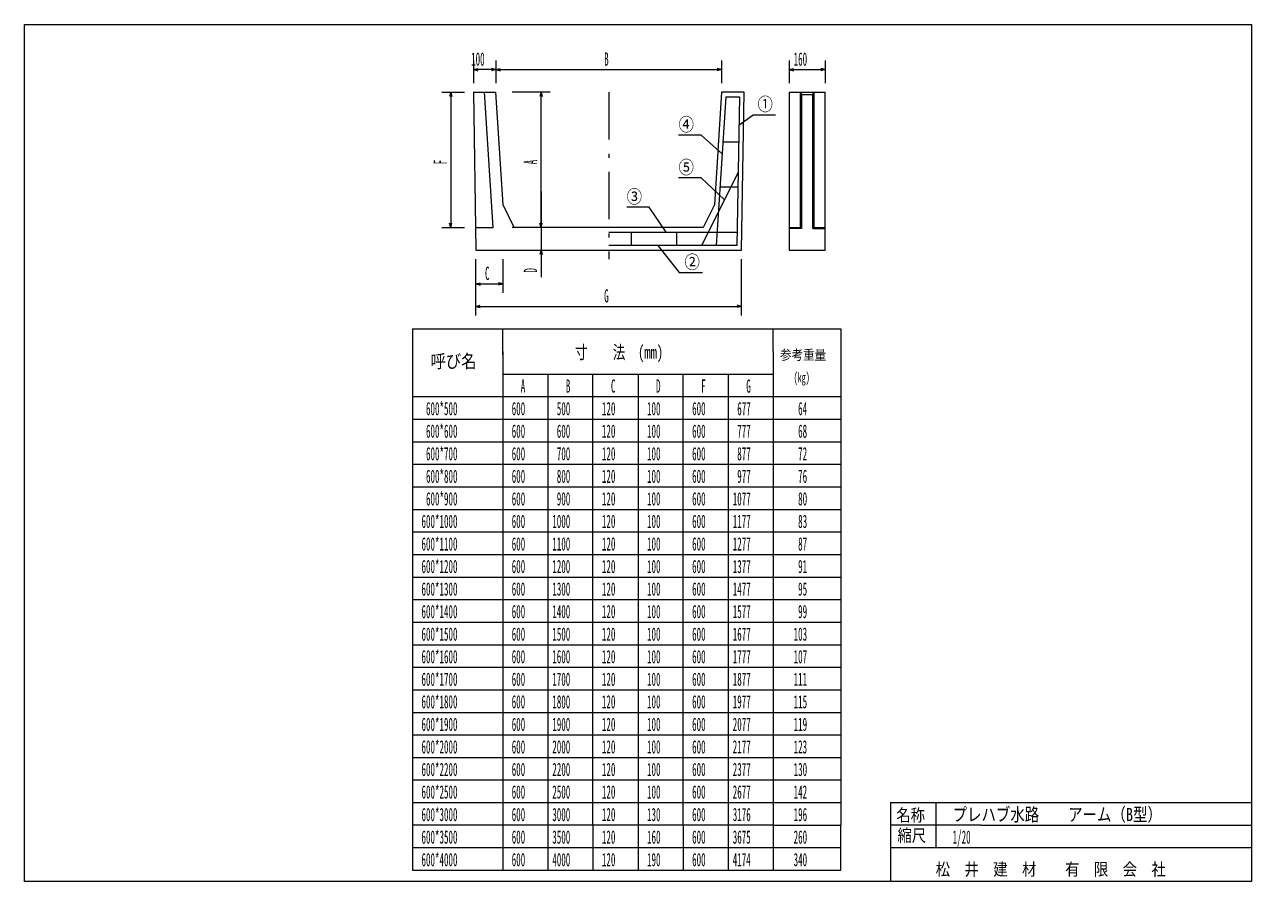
# Model space of a CAD drawing. Units: millimetres, scale not verified. Extents: x 74 to 5514, y 79 to 3879.
import ezdxf
from ezdxf.enums import TextEntityAlignment as Align

# ---------------------------------------------------------------- set-up
doc = ezdxf.new("R2010")
doc.units = ezdxf.units.MM
doc.header["$LTSCALE"] = 7
doc.linetypes.add('USER1', pattern=[50.5, 30, -9, 2.5, -9])
doc.layers.add('1', color=7, linetype='Continuous', lineweight=18)
doc.styles.add('ＭＳ ゴシック', font='')
doc.styles.get('ＭＳ ゴシック').set_extended_font_data('MS Gothic')

msp = doc.modelspace()

# ---------------------------------------------------------------- linework, layer by layer
at = {"layer": '1'}
for p, q in [((73.5, 79), (73.5, 3879)), ((73.5, 3879), (5513.5, 3879)), ((5513.5, 3879), (5513.5, 79)), ((2063.5, 3719), (2063.5, 3619)), ((2163.5, 3719), (2163.5, 3619)), ((2163.5, 3719), (2163.5, 3619)), ((3163.5, 3719), (3163.5, 3619)), ((3463.5, 3719), (3463.5, 3619)), ((3623.5, 3719), (3623.5, 3619)), ((2063.5, 3679), (2082.819, 3684.176)), ((2163.5, 3679), (2063.5, 3679)), ((2063.5, 3679), (2082.819, 3673.824)), ((2163.5, 3679), (2144.181, 3684.176)), ((2163.5, 3679), (2144.181, 3673.824)), ((2163.5, 3679), (2182.819, 3684.176)), ((2163.5, 3679), (3163.5, 3679)), ((2163.5, 3679), (2182.819, 3673.824)), ((3163.5, 3679), (3144.181, 3684.176)), ((3163.5, 3679), (3144.181, 3673.824)), ((3463.5, 3679), (3482.819, 3684.176)), ((3463.5, 3679), (3623.5, 3679)), ((3463.5, 3679), (3482.819, 3673.824)), ((3623.5, 3679), (3604.181, 3684.176)), ((3623.5, 3679), (3604.181, 3673.824)), ((1923.5, 3579), (2023.5, 3579)), ((1963.5, 3579), (1958.324, 3559.681)), ((1963.5, 3579), (1963.5, 2979)), ((1963.5, 3579), (1968.676, 3559.681)), ((2063.5, 3579), (2075, 2879)), ((2063.5, 3579), (2163.5, 3579)), ((2151.201, 2979), (2113.401, 3579)), ((2195, 3079), (2163.5, 3579)), ((2403.5, 3579), (2235, 3579)), ((2363.5, 3579), (2358.324, 3559.681)), ((2363.5, 2979), (2363.5, 3579)), ((2363.5, 3579), (2368.676, 3559.681)), ((3163.5, 3579), (3132, 3079)), ((3182.28, 3559), (3140.7, 2899)), ((3263.5, 3579), (3163.5, 3579)), ((3182.28, 3559), (3243.169, 3559)), ((3243.169, 3559), (3232.326, 2899)), ((3252, 2879), (3263.5, 3579)), ((3463.5, 3579), (3623.5, 3579)), ((3463.5, 3579), (3463.5, 2879)), ((3513.5, 2979), (3513.5, 3579)), ((3513.5, 3579), (3518.5, 3569)), ((3518.5, 3569), (3568.5, 3569)), ((3518.5, 3569), (3518.5, 2974)), ((3568.5, 3569), (3573.5, 3579)), ((3568.5, 2974), (3568.5, 3569)), ((3573.5, 3579), (3573.5, 2979)), ((3623.5, 2879), (3623.5, 3579)), ((3241.088, 3432.363), (3303.5, 3479)), ((3303.5, 3479), (3403.5, 3479)), ((3073.5, 3389), (2973.5, 3389)), ((3166.339, 3305.97), (3073.5, 3389)), ((3169.68, 3359), (3239.883, 3359)), ((3237.652, 3223.223), (3075.541, 2899)), ((3073.5, 3199), (2973.5, 3199)), ((3177.149, 3102.215), (3073.5, 3199)), ((3157.08, 3159), (3236.597, 3159)), ((2363.5, 3139), (2363.5, 2759)), ((2245, 2979), (2195, 3079)), ((2843.5, 3069), (2743.5, 3069)), ((2918.399, 2959), (2843.5, 3069)), ((3132, 3079), (3082, 2979)), ((1963.5, 2979), (1958.324, 2998.319)), ((1963.5, 2979), (1968.676, 2998.319)), ((2363.5, 2979), (2358.324, 2998.319)), ((2363.5, 2979), (2358.324, 2998.319)), ((2363.5, 2979), (2368.676, 2998.319)), ((2363.5, 2979), (2368.676, 2998.319)), ((1923.5, 2979), (2023.5, 2979)), ((2075, 2979), (2151.201, 2979)), ((2403.5, 2979), (2235, 2979)), ((3082, 2979), (2245, 2979)), ((2663.5, 2959), (3233.312, 2959)), ((2763.5, 2959), (2763.5, 2899)), ((2963.5, 2959), (2963.5, 2899)), ((3463.5, 2979), (3513.5, 2979)), ((3518.5, 2974), (3463.5, 2974)), ((3568.5, 2974), (3623.5, 2974)), ((3573.5, 2979), (3623.5, 2979)), ((3232.326, 2899), (2663.5, 2899)), ((2881.153, 2899), (2976.698, 2779)), ((2075, 2879), (3252, 2879)), ((2075, 2689), (2075, 2839)), ((2075, 2589), (2075, 2839)), ((2195, 2689), (2195, 2839)), ((2363.5, 2879), (2358.324, 2859.681)), ((2363.5, 2879), (2368.676, 2859.681)), ((3252, 2589), (3252, 2839)), ((3463.5, 2879), (3623.5, 2879)), ((2976.698, 2779), (3079.855, 2779)), ((2075, 2729), (2094.319, 2734.176)), ((2075, 2729), (2195, 2729)), ((2075, 2729), (2094.319, 2723.824)), ((2195, 2729), (2175.681, 2734.176)), ((2195, 2729), (2175.681, 2723.824)), ((2075, 2629), (2094.319, 2634.176)), ((2075, 2629), (3252, 2629)), ((2075, 2629), (2094.319, 2623.824)), ((3252, 2629), (3232.681, 2634.176)), ((3252, 2629), (3232.681, 2623.824)), ((1793.5, 2529), (2193.5, 2529)), ((1793.5, 2529), (1793.5, 2429)), ((2193.5, 2529), (3393.5, 2529)), ((2193.5, 2414.782), (2193.5, 2529)), ((3393.5, 2529), (3693.5, 2529)), ((3393.5, 2429), (3393.5, 2529)), ((3693.5, 2529), (3693.5, 2429)), ((1793.5, 2429), (1793.5, 329)), ((2193.5, 2429), (2193.5, 329)), ((3393.5, 2429), (3393.5, 329)), ((3693.5, 2429), (3693.5, 329)), ((2193.5, 2329), (3393.5, 2329)), ((2393.5, 2329), (2393.5, 329)), ((2593.5, 329), (2593.5, 2329)), ((2793.5, 2329), (2793.5, 329)), ((2993.5, 329), (2993.5, 2329)), ((3193.5, 2329), (3193.5, 329)), ((1793.5, 2229), (2193.5, 2229)), ((1793.5, 2229), (3393.5, 2229)), ((3393.5, 2229), (3693.5, 2229)), ((1793.5, 2129), (2193.5, 2129)), ((2193.5, 2129), (3393.5, 2129)), ((3393.5, 2129), (3693.5, 2129)), ((1793.5, 2029), (2193.5, 2029)), ((2193.5, 2029), (3393.5, 2029)), ((3393.5, 2029), (3693.5, 2029)), ((1793.5, 1929), (2193.5, 1929)), ((2193.5, 1929), (3393.5, 1929)), ((3393.5, 1929), (3693.5, 1929)), ((1793.5, 1829), (3393.5, 1829)), ((3393.5, 1829), (3693.5, 1829)), ((1793.5, 1729), (3393.5, 1729)), ((3393.5, 1729), (3693.5, 1729)), ((1793.5, 1629), (3393.5, 1629)), ((3393.5, 1629), (3693.5, 1629)), ((1793.5, 1529), (3393.5, 1529)), ((3393.5, 1529), (3693.5, 1529)), ((1793.5, 1429), (3393.5, 1429)), ((3393.5, 1429), (3693.5, 1429)), ((1793.5, 1329), (3393.5, 1329)), ((3393.5, 1329), (3693.5, 1329)), ((1793.5, 1229), (3393.5, 1229)), ((3393.5, 1229), (3693.5, 1229)), ((1793.5, 1129), (3393.5, 1129)), ((3393.5, 1129), (3693.5, 1129)), ((1793.5, 1029), (3393.5, 1029)), ((3393.5, 1029), (3693.5, 1029)), ((1793.5, 929), (3393.5, 929)), ((3393.5, 929), (3693.5, 929)), ((1793.5, 829), (3393.5, 829)), ((3393.5, 829), (3693.5, 829)), ((1793.5, 729), (3393.5, 729)), ((3393.5, 729), (3693.5, 729)), ((1793.5, 629), (3393.5, 629)), ((3393.5, 629), (3693.5, 629)), ((1793.5, 529), (3393.5, 529)), ((3393.5, 529), (3693.5, 529)), ((1793.5, 429), (3393.5, 429)), ((3393.5, 429), (3693.5, 429)), ((3913.5, 429), (5513.5, 429)), ((3913.5, 429), (3913.5, 229)), ((4113.5, 429), (4113.5, 229)), ((2193.5, 329), (1793.5, 329)), ((1793.5, 329), (1793.5, 229)), ((3393.5, 329), (2193.5, 329)), ((2193.5, 329), (2193.5, 229)), ((2393.5, 329), (2393.5, 229)), ((2593.5, 329), (2593.5, 229)), ((2793.5, 329), (2793.5, 229)), ((2993.5, 329), (2993.5, 229)), ((3193.5, 329), (3193.5, 229)), ((3393.5, 329), (3393.5, 229)), ((3393.5, 329), (3693.5, 329)), ((3693.5, 129), (3693.5, 329)), ((4313.5, 329), (3913.5, 329)), ((4313.5, 329), (5513.5, 329)), ((1793.5, 229), (1793.5, 129)), ((1793.5, 229), (3693.5, 229)), ((2193.5, 229), (2193.5, 129)), ((2393.5, 229), (2393.5, 129)), ((2593.5, 229), (2593.5, 129)), ((2793.5, 229), (2793.5, 129)), ((2993.5, 229), (2993.5, 129)), ((3193.5, 229), (3193.5, 129)), ((3393.5, 229), (3393.5, 129)), ((3913.5, 229), (3913.5, 79)), ((3913.5, 229), (5513.5, 229)), ((1793.5, 129), (3693.5, 129)), ((5513.5, 79), (73.5, 79))]:
    msp.add_line(p, q, dxfattribs=at)
at = {"layer": '1', "linetype": 'USER1'}
msp.add_line((2663.5, 3579), (2663.5, 2839), dxfattribs=at)

# ---------------------------------------------------------------- texts
at = {"layer": '1', "style": 'ＭＳ ゴシック'}
for s, height, width, p in [('100', 58.65, 0.5, (2053.5, 3679)), ('B', 58.65, 0.5, (2643.5, 3679)), ('160', 58.65, 0.5, (3483.5, 3679)), ('①', 58.65, 0.85, (3323.5, 3479)), ('④', 58.65, 0.85, (2973.5, 3389)), ('⑤', 58.65, 0.85, (2973.5, 3199)), ('③', 58.65, 0.85, (2743.5, 3069)), ('②', 58.65, 0.85, (2999.855, 2779)), ('C', 58.65, 0.5, (2115, 2729)), ('G', 58.65, 0.5, (2643.5, 2629)), ('寸\u3000\u3000法\u3000(mm)', 58.65, 0.7, (2513.5, 2379)), ('呼び名', 58.65, 0.85, (1873.5, 2339)), ('参考重量', 43.99, 0.85, (3423.5, 2379)), ('(kg)', 43.99, 0.5, (3483.5, 2279)), ('A', 58.65, 0.5, (2273.5, 2229)), ('B', 58.65, 0.5, (2473.5, 2229)), ('C', 58.65, 0.5, (2673.5, 2229)), ('D', 58.65, 0.5, (2873.5, 2229)), ('F', 58.65, 0.5, (3073.5, 2229)), ('G', 58.65, 0.5, (3273.5, 2229)), ('600*500', 58.65, 0.5, (1853.5, 2129)), ('600', 58.65, 0.5, (2233.5, 2129)), ('500', 58.65, 0.5, (2433.5, 2129)), ('120', 58.65, 0.5, (2633.5, 2129)), ('100', 58.65, 0.5, (2833.5, 2129)), ('600', 58.65, 0.5, (3033.5, 2129)), ('677', 58.65, 0.5, (3233.5, 2129)), ('64', 58.65, 0.5, (3503.5, 2129)), ('600*600', 58.65, 0.5, (1853.5, 2029)), ('600', 58.65, 0.5, (2233.5, 2029)), ('600', 58.65, 0.5, (2433.5, 2029)), ('120', 58.65, 0.5, (2633.5, 2029)), ('100', 58.65, 0.5, (2833.5, 2029)), ('600', 58.65, 0.5, (3033.5, 2029)), ('777', 58.65, 0.5, (3233.5, 2029)), ('68', 58.65, 0.5, (3503.5, 2029)), ('600*700', 58.65, 0.5, (1853.5, 1929)), ('600', 58.65, 0.5, (2233.5, 1929)), ('700', 58.65, 0.5, (2433.5, 1929)), ('120', 58.65, 0.5, (2633.5, 1929)), ('100', 58.65, 0.5, (2833.5, 1929)), ('600', 58.65, 0.5, (3033.5, 1929)), ('877', 58.65, 0.5, (3233.5, 1929)), ('72', 58.65, 0.5, (3503.5, 1929)), ('600*800', 58.65, 0.5, (1853.5, 1829)), ('600', 58.65, 0.5, (2233.5, 1829)), ('800', 58.65, 0.5, (2433.5, 1829)), ('120', 58.65, 0.5, (2633.5, 1829)), ('100', 58.65, 0.5, (2833.5, 1829)), ('600', 58.65, 0.5, (3033.5, 1829)), ('977', 58.65, 0.5, (3233.5, 1829)), ('76', 58.65, 0.5, (3503.5, 1829)), ('600*900', 58.65, 0.5, (1853.5, 1729)), ('600', 58.65, 0.5, (2233.5, 1729)), ('900', 58.65, 0.5, (2433.5, 1729)), ('120', 58.65, 0.5, (2633.5, 1729)), ('100', 58.65, 0.5, (2833.5, 1729)), ('600', 58.65, 0.5, (3033.5, 1729)), ('1077', 58.65, 0.5, (3213.5, 1729)), ('80', 58.65, 0.5, (3503.5, 1729)), ('600*1000', 58.65, 0.5, (1833.5, 1629)), ('600', 58.65, 0.5, (2233.5, 1629)), ('1000', 58.65, 0.5, (2413.5, 1629)), ('120', 58.65, 0.5, (2633.5, 1629)), ('100', 58.65, 0.5, (2833.5, 1629)), ('600', 58.65, 0.5, (3033.5, 1629)), ('1177', 58.65, 0.5, (3213.5, 1629)), ('83', 58.65, 0.5, (3503.5, 1629)), ('600*1100', 58.65, 0.5, (1833.5, 1529)), ('600', 58.65, 0.5, (2233.5, 1529)), ('1100', 58.65, 0.5, (2413.5, 1529)), ('120', 58.65, 0.5, (2633.5, 1529)), ('100', 58.65, 0.5, (2833.5, 1529)), ('600', 58.65, 0.5, (3033.5, 1529)), ('1277', 58.65, 0.5, (3213.5, 1529)), ('87', 58.65, 0.5, (3503.5, 1529)), ('600*1200', 58.65, 0.5, (1833.5, 1429)), ('600', 58.65, 0.5, (2233.5, 1429)), ('1200', 58.65, 0.5, (2413.5, 1429)), ('120', 58.65, 0.5, (2633.5, 1429)), ('100', 58.65, 0.5, (2833.5, 1429)), ('600', 58.65, 0.5, (3033.5, 1429)), ('1377', 58.65, 0.5, (3213.5, 1429)), ('91', 58.65, 0.5, (3503.5, 1429)), ('600*1300', 58.65, 0.5, (1833.5, 1329)), ('600', 58.65, 0.5, (2233.5, 1329)), ('1300', 58.65, 0.5, (2413.5, 1329)), ('120', 58.65, 0.5, (2633.5, 1329)), ('100', 58.65, 0.5, (2833.5, 1329)), ('600', 58.65, 0.5, (3033.5, 1329)), ('1477', 58.65, 0.5, (3213.5, 1329)), ('95', 58.65, 0.5, (3503.5, 1329)), ('600*1400', 58.65, 0.5, (1833.5, 1229)), ('600', 58.65, 0.5, (2233.5, 1229)), ('1400', 58.65, 0.5, (2413.5, 1229)), ('120', 58.65, 0.5, (2633.5, 1229)), ('100', 58.65, 0.5, (2833.5, 1229)), ('600', 58.65, 0.5, (3033.5, 1229)), ('1577', 58.65, 0.5, (3213.5, 1229)), ('99', 58.65, 0.5, (3503.5, 1229)), ('600*1500', 58.65, 0.5, (1833.5, 1129)), ('600', 58.65, 0.5, (2233.5, 1129)), ('1500', 58.65, 0.5, (2413.5, 1129)), ('120', 58.65, 0.5, (2633.5, 1129)), ('100', 58.65, 0.5, (2833.5, 1129)), ('600', 58.65, 0.5, (3033.5, 1129)), ('1677', 58.65, 0.5, (3213.5, 1129)), ('103', 58.65, 0.5, (3483.5, 1129)), ('600*1600', 58.65, 0.5, (1833.5, 1029)), ('600', 58.65, 0.5, (2233.5, 1029)), ('1600', 58.65, 0.5, (2413.5, 1029)), ('120', 58.65, 0.5, (2633.5, 1029)), ('100', 58.65, 0.5, (2833.5, 1029)), ('600', 58.65, 0.5, (3033.5, 1029)), ('1777', 58.65, 0.5, (3213.5, 1029)), ('107', 58.65, 0.5, (3483.5, 1029)), ('600*1700', 58.65, 0.5, (1833.5, 929)), ('600', 58.65, 0.5, (2233.5, 929)), ('1700', 58.65, 0.5, (2413.5, 929)), ('120', 58.65, 0.5, (2633.5, 929)), ('100', 58.65, 0.5, (2833.5, 929)), ('600', 58.65, 0.5, (3033.5, 929)), ('1877', 58.65, 0.5, (3213.5, 929)), ('111', 58.65, 0.5, (3483.5, 929)), ('600*1800', 58.65, 0.5, (1833.5, 829)), ('600', 58.65, 0.5, (2233.5, 829)), ('1800', 58.65, 0.5, (2413.5, 829)), ('120', 58.65, 0.5, (2633.5, 829)), ('100', 58.65, 0.5, (2833.5, 829)), ('600', 58.65, 0.5, (3033.5, 829)), ('1977', 58.65, 0.5, (3213.5, 829)), ('115', 58.65, 0.5, (3483.5, 829)), ('600*1900', 58.65, 0.5, (1833.5, 729)), ('600', 58.65, 0.5, (2233.5, 729)), ('1900', 58.65, 0.5, (2413.5, 729)), ('120', 58.65, 0.5, (2633.5, 729)), ('100', 58.65, 0.5, (2833.5, 729)), ('600', 58.65, 0.5, (3033.5, 729)), ('2077', 58.65, 0.5, (3213.5, 729)), ('119', 58.65, 0.5, (3483.5, 729)), ('600*2000', 58.65, 0.5, (1833.5, 629)), ('600', 58.65, 0.5, (2233.5, 629)), ('2000', 58.65, 0.5, (2413.5, 629)), ('120', 58.65, 0.5, (2633.5, 629)), ('100', 58.65, 0.5, (2833.5, 629)), ('600', 58.65, 0.5, (3033.5, 629)), ('2177', 58.65, 0.5, (3213.5, 629)), ('123', 58.65, 0.5, (3483.5, 629)), ('600*2200', 58.65, 0.5, (1833.5, 529)), ('600', 58.65, 0.5, (2233.5, 529)), ('2200', 58.65, 0.5, (2413.5, 529)), ('120', 58.65, 0.5, (2633.5, 529)), ('100', 58.65, 0.5, (2833.5, 529)), ('600', 58.65, 0.5, (3033.5, 529)), ('2377', 58.65, 0.5, (3213.5, 529)), ('130', 58.65, 0.5, (3483.5, 529)), ('600*2500', 58.65, 0.5, (1833.5, 429)), ('600', 58.65, 0.5, (2233.5, 429)), ('2500', 58.65, 0.5, (2413.5, 429)), ('120', 58.65, 0.5, (2633.5, 429)), ('100', 58.65, 0.5, (2833.5, 429)), ('600', 58.65, 0.5, (3033.5, 429)), ('2677', 58.65, 0.5, (3213.5, 429)), ('142', 58.65, 0.5, (3483.5, 429)), ('600*3000', 58.65, 0.5, (1833.5, 329)), ('600', 58.65, 0.5, (2233.5, 329)), ('3000', 58.65, 0.5, (2413.5, 329)), ('120', 58.65, 0.5, (2633.5, 329)), ('130', 58.65, 0.5, (2833.5, 329)), ('600', 58.65, 0.5, (3033.5, 329)), ('3176', 58.65, 0.5, (3213.5, 329)), ('196', 58.65, 0.5, (3483.5, 329)), ('名称', 54.99, 0.85, (3938.5, 329)), ('プレハブ水路\u3000\u3000アーム（B型）', 58.65, 0.8, (4188.5, 329)), ('600*3500', 58.65, 0.5, (1833.5, 229)), ('600', 58.65, 0.5, (2233.5, 229)), ('3500', 58.65, 0.5, (2413.5, 229)), ('120', 58.65, 0.5, (2633.5, 229)), ('160', 58.65, 0.5, (2833.5, 229)), ('600', 58.65, 0.5, (3033.5, 229)), ('3675', 58.65, 0.5, (3213.5, 229)), ('260', 58.65, 0.5, (3483.5, 229)), ('縮尺', 54.99, 0.85, (3943.5, 239)), ('1/20', 58.65, 0.5, (4188.5, 229)), ('600*4000', 58.65, 0.5, (1833.5, 129)), ('600', 58.65, 0.5, (2233.5, 129)), ('4000', 58.65, 0.5, (2413.5, 129)), ('120', 58.65, 0.5, (2633.5, 129)), ('190', 58.65, 0.5, (2833.5, 129)), ('600', 58.65, 0.5, (3033.5, 129)), ('4174', 58.65, 0.5, (3213.5, 129)), ('340', 58.65, 0.5, (3483.5, 129)), ('松\u3000井\u3000建\u3000材\u3000\u3000有\u3000限\u3000会\u3000社', 54.99, 0.85, (4113.5, 89))]:
    msp.add_text(s, height=height, dxfattribs=dict(at, width=width)).set_placement(p, align=Align.BOTTOM_LEFT)
at = {"layer": '1', "style": 'ＭＳ ゴシック', "width": 0.5}
for s, p in [('F', (1963.5, 3259)), ('A', (2363.5, 3259)), ('D', (2363.5, 2779))]:
    msp.add_text(s, height=58.65, rotation=90, dxfattribs=at).set_placement(p, align=Align.BOTTOM_LEFT)

doc.saveas('drawing.dxf')
